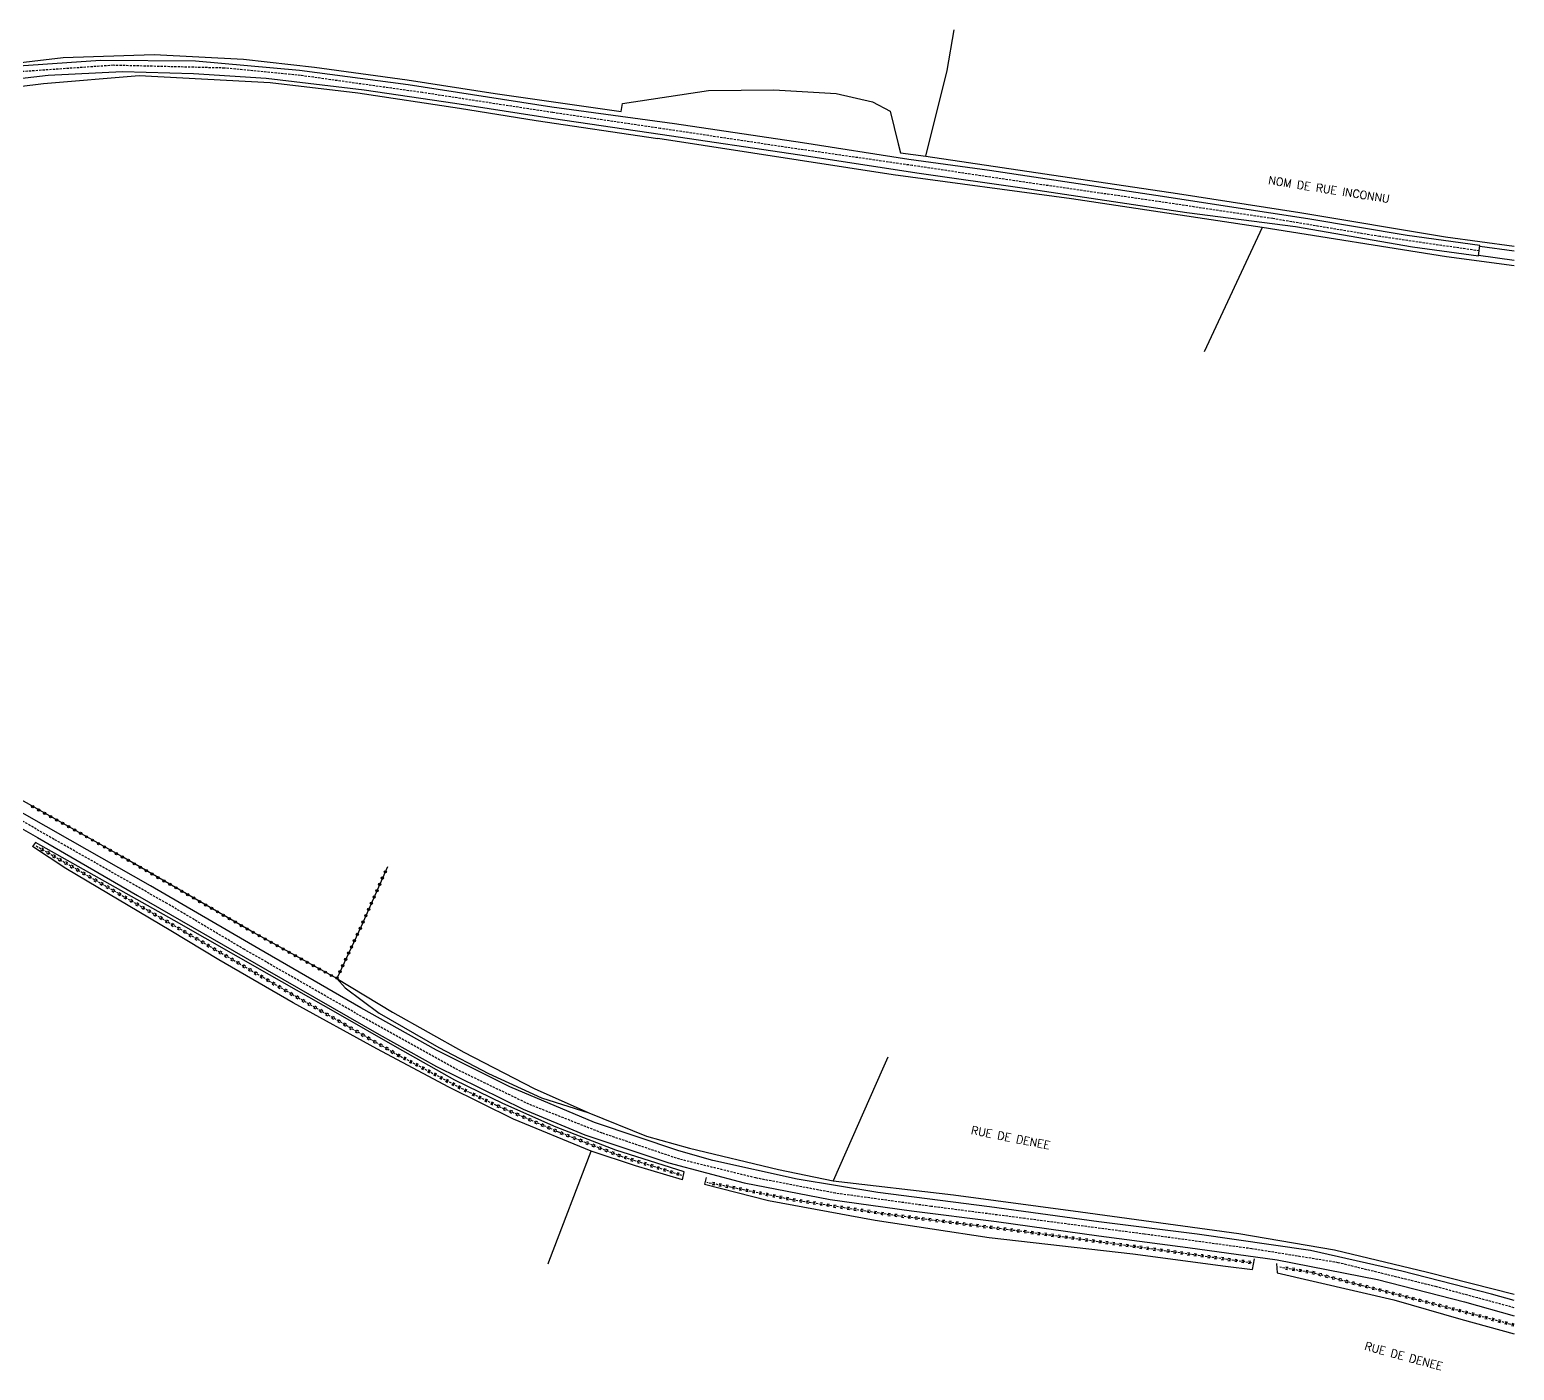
# Model space of a CAD drawing. Header units: millimetres. Extents: x 175000 to 176000, y 112000 to 113000.
# Drawn here: x 175675.4 to 176000, y 112485.1 to 112778.2 of the extents above; entities that cross this region are included whole.
import ezdxf
from ezdxf.enums import TextEntityAlignment as Align

# ---------------------------------------------------------------- set-up
doc = ezdxf.new("R2010")
doc.units = ezdxf.units.MM
doc.linetypes.add('DASHED', pattern=[0.75, 0.5, -0.25])
doc.layers.get('0').update_dxf_attribs({"linetype": 'CONTINUOUS'})
for name, color, linetype in [('W0001', 6, 'DASHED'), ('W0008', 7, 'CONTINUOUS'), ('W0071', 7, 'CONTINUOUS'), ('W0211', 2, 'CONTINUOUS'), ('W0220', 5, 'DASHED'), ('W0323', 7, 'CONTINUOUS'), ('W0330', 7, 'CONTINUOUS'), ('W0989', 7, 'CONTINUOUS')]:
    doc.layers.add(name, color=color, linetype=linetype)
doc.styles.get("Standard").update_dxf_attribs({"font": 'romans.shx', "width": 0.85})

# ---------------------------------------------------------------- blocks, each defined once
blk = doc.blocks.new('t220o')
at = {"color": 0, "linetype": 'Continuous'}
for p, q in [((-0.25, 0.25), (0.25, 0.25)), ((-0.25, -0.25), (0.25, -0.25))]:
    blk.add_line(p, q, dxfattribs=at)
blk = doc.blocks.new('t323o')
at = {"color": 0, "linetype": 'Continuous'}
for radius in [0.25, 0.15]:
    blk.add_circle((0, 0), radius, dxfattribs=at)

msp = doc.modelspace()

# ---------------------------------------------------------------- linework, layer by layer
at = {"layer": 'W0001'}
for points in [[(175992.34, 112729.81), (175970.6, 112732.96), (175947.21, 112736.87), (175919.7, 112740.97), (175892.27, 112744.93), (175868.37, 112748.49), (175841.71, 112752.33), (175813.3, 112756.61), (175789.72, 112760.07), (175761.29, 112764.43), (175734.66, 112768.17), (175718.04, 112769.79), (175693.7, 112770.39), (175671.5, 112768.85)], [(176000, 112498.74), (175983.06, 112503.32), (175961.51, 112508.6), (175942.63, 112511.64), (175919.19, 112514.84), (175893, 112518.27), (175872.48, 112520.91), (175851.62, 112523.78), (175834.21, 112527.12), (175817.55, 112531.21), (175800.57, 112536.94), (175784.58, 112543.24), (175768.35, 112551.08), (175748.65, 112562.04), (175722.39, 112577.07), (175705.5, 112587.1), (175680.78, 112601.15), (175656.13, 112615.33)]]:
    msp.add_lwpolyline(points, dxfattribs=at)
at = {"layer": 'W0008'}
for points in [[(175789.61, 112761.22), (175758.18, 112766.11), (175734.44, 112769.24), (175711.67, 112771.3), (175690.89, 112771.48), (175670.97, 112770.04), (175652.26, 112767.66), (175634.97, 112764.15), (175615.56, 112759.85), (175594.43, 112754.66), (175577.4, 112750.74), (175557.33, 112746.06), (175534.62, 112740.58), (175511.52, 112735.18), (175490.57, 112730.3), (175464.6, 112724.41), (175439.2, 112718.21), (175412.98, 112711.77)], [(175668.12, 112766.94), (175679.48, 112768.23), (175695.71, 112769.05), (175711.27, 112768.63), (175727.11, 112767.55), (175748.59, 112765.03), (175768.38, 112762.1), (175789.99, 112758.73)], [(175992.49, 112730.99), (175976.62, 112733.21), (175954.91, 112736.79), (175938.72, 112739.32), (175923.12, 112741.72), (175906.14, 112744.28), (175885.28, 112747.38), (175867.65, 112749.82), (175844.36, 112753.45), (175816.42, 112757.59), (175789.61, 112761.22)], [(175789.99, 112758.73), (175813.25, 112755.37), (175843.82, 112750.81), (175869.89, 112746.84), (175892.93, 112743.54), (175928.44, 112738.21), (175952.18, 112735.14), (175977.74, 112730.71), (175992.23, 112728.76)], [(175992.21, 112728.76), (175992.49, 112731)], [(175533.63, 112671), (175534.89, 112670.68), (175553.14, 112665.49), (175570.09, 112659.75), (175594.29, 112648.86), (175609.84, 112640.29), (175634.1, 112626.22), (175656.64, 112613.2), (175677.13, 112601.53), (175699.03, 112588.91), (175727.37, 112572.55), (175751.82, 112558.5), (175764.41, 112551.52), (175783.29, 112542.19), (175796.78, 112536.56), (175815.16, 112530.42)], [(175817.37, 112533.02), (175798.92, 112539.23), (175780.39, 112547.02), (175764.36, 112555.03), (175747.86, 112564.31), (175725.53, 112577.25), (175701.82, 112590.98), (175684.28, 112600.97), (175669.02, 112609.65), (175652.12, 112619.43), (175632.07, 112630.98), (175614.58, 112641.21), (175595.03, 112651.81), (175579.69, 112659.18), (175566.14, 112664.57), (175550.63, 112669.59), (175545.94, 112671)], [(176000, 112500.35), (175995.06, 112501.73), (175975.44, 112506.74), (175955.43, 112511.29), (175930.65, 112514.8), (175909.2, 112517.5), (175885.27, 112520.78), (175860.85, 112523.96), (175843.24, 112526.83), (175824.76, 112530.91), (175817.37, 112533.02)], [(175815.16, 112530.42), (175831.65, 112526.04), (175850.42, 112522.4), (175868.2, 112519.92), (175886.83, 112517.57), (175909.16, 112514.49), (175928.62, 112511.94), (175948.2, 112509.22), (175970.15, 112504.91), (175989.14, 112500.07), (176000, 112497)]]:
    msp.add_lwpolyline(points, dxfattribs=at)
at = {"layer": 'W0071'}
for points in [[(176000, 112729.74), (175992.47, 112730.81)], [(175992.23, 112728.91), (176000, 112727.81)]]:
    msp.add_lwpolyline(points, dxfattribs=at)
at = {"layer": 'W0211'}
for points in [[(175676.71, 112600.48), (175676.03, 112599.57)], [(175818.55, 112528.45), (175803.61, 112533.18), (175790.52, 112538.25), (175778.91, 112543.43), (175768.4, 112548.52), (175755.87, 112555.54), (175742.34, 112563.27), (175727.87, 112571.57), (175707.05, 112583.41), (175676.71, 112600.48)], [(175742.55, 112570.73), (175744.39, 112568.69), (175751.86, 112563.16), (175764.88, 112555.65), (175775.75, 112549.93), (175787.31, 112544.66), (175797.65, 112541.37)], [(175822.97, 112525.74), (175836.94, 112522.18), (175860.3, 112517.88), (175885.19, 112514.14), (175916.62, 112510.55), (175936.88, 112507.86), (175942.81, 112507.1)], [(175948.17, 112506.35), (175973.71, 112500.49), (175988.32, 112496.22), (176000, 112493.04)]]:
    msp.add_lwpolyline(points, dxfattribs=at)
at = {"layer": 'W0220'}
for points in [[(175676.84, 112599.73), (175704.34, 112583.86), (175731.51, 112568.05), (175755.86, 112554.07), (175771.2, 112546)], [(175818.04, 112527.68), (175804.85, 112531.8), (175791.02, 112537.17), (175777.47, 112542.96), (175771.2, 112546)], [(175942.57, 112508.56), (175925.45, 112510.95), (175894.62, 112515.14), (175863.42, 112519.07), (175842.07, 112522.36), (175828.93, 112525.06), (175823.47, 112526.13)], [(176000, 112494.93), (175986.01, 112498.63), (175966.25, 112503.72), (175955.76, 112506.44), (175948.78, 112507.59)]]:
    msp.add_lwpolyline(points, dxfattribs=at)
at = {"layer": 'W0323'}
msp.add_lwpolyline([(175753.64, 112595.14), (175747.8, 112581.94), (175742.55, 112570.73), (175723.87, 112581.05), (175696.05, 112597.11), (175660.8, 112616.91), (175655.14, 112620.05)], dxfattribs=at)
at = {"layer": 'W0330'}
for points in [[(175871.37, 112750.56), (175876.01, 112769.28), (175877.58, 112778.18)], [(175437.66, 112719.4), (175459.99, 112725.61), (175481.79, 112730.96), (175503.65, 112736.68), (175527.03, 112743.61), (175532.16, 112743.97), (175542.96, 112745.39), (175558.56, 112748.97), (175587.99, 112755.83), (175612.33, 112761.08), (175625.78, 112763.96), (175637.28, 112766.05), (175645.11, 112767.45), (175661.08, 112769.53), (175682.73, 112772.11), (175702.64, 112772.78), (175722.2, 112771.71), (175737.67, 112770.02), (175757.96, 112767.21), (175777.17, 112764.25), (175804.78, 112760.32), (175805.06, 112762.03)], [(175673.16, 112765.76), (175678.46, 112766.45), (175699.39, 112768.19), (175728, 112766.62), (175747.19, 112764.38), (175769.39, 112761.01), (175786.18, 112758.3), (175812.79, 112754.4)], [(175805.06, 112762.03), (175823.86, 112764.85), (175838.15, 112765.01), (175851.73, 112764.22), (175859.71, 112762.42), (175863.59, 112760.35), (175865.33, 112753.24), (175865.83, 112751.24), (175871.37, 112750.56), (175897.4, 112746.64), (175926.36, 112742.4), (175953.12, 112738.18), (175984.97, 112732.92), (176000, 112730.87)], [(176000, 112726.57), (175985.23, 112728.53), (175944.93, 112734.9), (175903.23, 112741.21), (175864.21, 112746.42), (175812.79, 112754.4)], [(175944.93, 112734.9), (175932.24, 112707.74)], [(175818.13, 112526.68), (175807.86, 112529.76), (175798.19, 112532.99), (175781.21, 112539.98), (175767.09, 112547), (175751.36, 112555.38), (175733.07, 112565.41), (175716.77, 112574.81), (175706.29, 112581.15), (175683.34, 112594.76), (175676.03, 112599.57)], [(175742.55, 112570.73), (175754.77, 112563.34), (175770.36, 112554.64), (175785.76, 112546.67), (175797.65, 112541.37), (175810.32, 112536.26), (175819.67, 112533.61)], [(175863.03, 112553.5), (175861.88, 112550.9), (175851.08, 112526.53)], [(175788.77, 112508.33), (175788.95, 112508.79), (175798.19, 112532.99)], [(175819.67, 112533.61), (175839.12, 112528.98), (175851.08, 112526.53), (175877.42, 112523.46), (175905.17, 112519.69), (175939.82, 112514.98), (175960.73, 112511.42), (175981.03, 112506.54)], [(175818.13, 112526.68), (175818.55, 112528.45)], [(175823.3, 112527.21), (175822.97, 112525.74)], [(175942.81, 112507.1), (175943.25, 112509.46)], [(175948.05, 112508.41), (175948.17, 112506.35)], [(175981.03, 112506.54), (176000, 112501.75)]]:
    msp.add_lwpolyline(points, dxfattribs=at)

# ---------------------------------------------------------------- block references
at = {"layer": 'W0220'}
for p, rotation in [((175678.14, 112598.98), 330.0140316704171), ((175679.44, 112598.23), 330.0140316704171), ((175680.74, 112597.48), 330.0140316704171), ((175682.03, 112596.73), 330.0140316704171), ((175683.33, 112595.98), 330.0140316704171), ((175684.63, 112595.23), 330.0140316704171), ((175685.93, 112594.48), 330.0140316704171), ((175687.23, 112593.73), 330.0140316704171), ((175688.53, 112592.98), 330.0140316704171), ((175689.83, 112592.23), 330.0140316704171), ((175691.13, 112591.48), 330.0140316704171), ((175692.43, 112590.73), 330.0140316704171), ((175693.73, 112589.98), 330.0140316704171), ((175695.03, 112589.23), 330.0140316704171), ((175696.33, 112588.48), 330.0140316704171), ((175697.63, 112587.73), 330.0140316704171), ((175698.92, 112586.98), 330.0140316704171), ((175700.22, 112586.23), 330.0140316704171), ((175701.52, 112585.49), 330.0140316704171), ((175702.82, 112584.74), 330.0140316704171), ((175704.12, 112583.99), 330.0140316704171), ((175705.42, 112583.23), 329.8011587778187), ((175706.71, 112582.48), 329.8011587778187), ((175708.01, 112581.72), 329.8011587778187), ((175709.31, 112580.97), 329.8011587778187), ((175710.6, 112580.21), 329.8011587778187), ((175711.9, 112579.46), 329.8011587778187), ((175713.2, 112578.7), 329.8011587778187), ((175714.49, 112577.95), 329.8011587778187), ((175715.79, 112577.2), 329.8011587778187), ((175717.09, 112576.44), 329.8011587778187), ((175718.38, 112575.69), 329.8011587778187), ((175719.68, 112574.93), 329.8011587778187), ((175720.98, 112574.18), 329.8011587778187), ((175722.27, 112573.42), 329.8011587778187), ((175723.57, 112572.67), 329.8011587778187), ((175724.86, 112571.91), 329.8011587778187), ((175726.16, 112571.16), 329.8011587778187), ((175727.46, 112570.41), 329.8011587778187), ((175728.75, 112569.65), 329.8011587778187), ((175730.05, 112568.9), 329.8011587778187), ((175731.35, 112568.14), 329.8011587778187), ((175732.65, 112567.39), 330.1475698317425), ((175733.95, 112566.65), 330.1475698317425), ((175735.25, 112565.9), 330.1475698317425), ((175736.55, 112565.15), 330.1475698317425), ((175737.85, 112564.41), 330.1475698317425), ((175739.15, 112563.66), 330.1475698317425), ((175740.45, 112562.91), 330.1475698317425), ((175741.75, 112562.17), 330.1475698317425), ((175743.06, 112561.42), 330.1475698317425), ((175744.36, 112560.67), 330.1475698317425), ((175745.66, 112559.93), 330.1475698317425), ((175746.96, 112559.18), 330.1475698317425), ((175748.26, 112558.43), 330.1475698317425), ((175749.56, 112557.69), 330.1475698317425), ((175750.86, 112556.94), 330.1475698317425), ((175752.16, 112556.19), 330.1475698317425), ((175753.46, 112555.45), 330.1475698317425), ((175754.76, 112554.7), 330.1475698317425), ((175756.07, 112553.96), 332.2473120834924), ((175757.4, 112553.26), 332.2473120834924), ((175758.72, 112552.57), 332.2473120834924), ((175760.05, 112551.87), 332.2473120834924), ((175761.38, 112551.17), 332.2473120834924), ((175762.71, 112550.47), 332.2473120834924), ((175764.03, 112549.77), 332.2473120834924), ((175765.36, 112549.07), 332.2473120834924), ((175766.69, 112548.37), 332.2473120834924), ((175768.02, 112547.68), 332.2473120834924), ((175769.34, 112546.98), 332.2473120834924), ((175770.67, 112546.28), 332.2473120834924), ((175772.54, 112545.35), 154.1222152864893), ((175773.89, 112544.69), 154.1222152864893), ((175775.24, 112544.04), 154.1222152864893), ((175776.59, 112543.38), 154.1222152864893), ((175777.95, 112542.75), 156.8544894735395), ((175779.33, 112542.16), 156.8544894735395), ((175780.71, 112541.57), 156.8544894735395), ((175782.09, 112540.98), 156.8544894735395), ((175783.47, 112540.39), 156.8544894735395), ((175784.85, 112539.8), 156.8544894735395), ((175786.23, 112539.21), 156.8544894735395), ((175787.61, 112538.63), 156.8544894735395), ((175788.99, 112538.04), 156.8544894735395), ((175790.37, 112537.45), 156.8544894735395), ((175791.76, 112536.88), 158.8077078633936), ((175793.15, 112536.34), 158.8077078633936), ((175794.55, 112535.8), 158.8077078633936), ((175795.95, 112535.25), 158.8077078633936), ((175797.35, 112534.71), 158.8077078633936), ((175798.75, 112534.17), 158.8077078633936), ((175800.15, 112533.63), 158.8077078633936), ((175801.55, 112533.09), 158.8077078633936), ((175802.94, 112532.54), 158.8077078633936), ((175804.34, 112532), 158.8077078633936), ((175805.76, 112531.52), 162.6294089585294), ((175807.19, 112531.07), 162.6294089585294), ((175808.63, 112530.62), 162.6294089585294), ((175810.06, 112530.18), 162.6294089585294), ((175811.49, 112529.73), 162.6294089585294), ((175812.92, 112529.28), 162.6294089585294), ((175814.35, 112528.83), 162.6294089585294), ((175815.78, 112528.38), 162.6294089585294), ((175817.22, 112527.94), 162.6294089585294), ((175824.94, 112525.84), 168.9565951671392), ((175826.41, 112525.55), 168.9565951671392), ((175827.89, 112525.27), 168.9565951671392), ((175829.36, 112524.97), 168.3917245415387), ((175830.83, 112524.67), 168.3917245415387), ((175832.3, 112524.37), 168.3917245415387), ((175833.77, 112524.07), 168.3917245415387), ((175835.24, 112523.77), 168.3917245415387), ((175836.7, 112523.47), 168.3917245415387), ((175838.17, 112523.16), 168.3917245415387), ((175839.64, 112522.86), 168.3917245415387), ((175841.11, 112522.56), 168.3917245415387), ((175842.59, 112522.28), 171.2243989344151), ((175844.07, 112522.05), 171.2243989344151), ((175845.55, 112521.83), 171.2243989344151), ((175847.03, 112521.6), 171.2243989344151), ((175848.52, 112521.37), 171.2243989344151), ((175850, 112521.14), 171.2243989344151), ((175851.48, 112520.91), 171.2243989344151), ((175852.96, 112520.68), 171.2243989344151), ((175854.45, 112520.45), 171.2243989344151), ((175855.93, 112520.22), 171.2243989344151), ((175857.41, 112520), 171.2243989344151), ((175858.89, 112519.77), 171.2243989344151), ((175860.38, 112519.54), 171.2243989344151), ((175861.86, 112519.31), 171.2243989344151), ((175863.34, 112519.08), 171.2243989344151), ((175864.83, 112518.89), 172.8313647737571), ((175866.32, 112518.7), 172.8313647737571), ((175867.81, 112518.52), 172.8313647737571), ((175869.29, 112518.33), 172.8313647737571), ((175870.78, 112518.14), 172.8313647737571), ((175872.27, 112517.95), 172.8313647737571), ((175873.76, 112517.77), 172.8313647737571), ((175875.25, 112517.58), 172.8313647737571), ((175876.73, 112517.39), 172.8313647737571), ((175878.22, 112517.21), 172.8313647737571), ((175879.71, 112517.02), 172.8313647737571), ((175881.2, 112516.83), 172.8313647737571), ((175882.69, 112516.64), 172.8313647737571), ((175884.18, 112516.46), 172.8313647737571), ((175885.66, 112516.27), 172.8313647737571), ((175887.15, 112516.08), 172.8313647737571), ((175888.64, 112515.9), 172.8313647737571), ((175890.13, 112515.71), 172.8313647737571), ((175891.62, 112515.52), 172.8313647737571), ((175893.11, 112515.33), 172.8313647737571), ((175894.59, 112515.15), 172.8313647737571), ((175896.08, 112514.94), 172.2524141302537), ((175897.57, 112514.74), 172.2524141302537), ((175899.05, 112514.54), 172.2524141302537), ((175900.54, 112514.34), 172.2524141302537), ((175902.03, 112514.14), 172.2524141302537), ((175903.51, 112513.93), 172.2524141302537), ((175905, 112513.73), 172.2524141302537), ((175906.48, 112513.53), 172.2524141302537), ((175907.97, 112513.33), 172.2524141302537), ((175909.46, 112513.12), 172.2524141302537), ((175910.94, 112512.92), 172.2524141302537), ((175912.43, 112512.72), 172.2524141302537), ((175913.92, 112512.52), 172.2524141302537), ((175915.4, 112512.32), 172.2524141302537), ((175916.89, 112512.11), 172.2524141302537), ((175918.38, 112511.91), 172.2524141302537), ((175919.86, 112511.71), 172.2524141302537), ((175921.35, 112511.51), 172.2524141302537), ((175922.83, 112511.3), 172.2524141302537), ((175924.32, 112511.1), 172.2524141302537), ((175925.81, 112510.9), 172.0625594687648), ((175927.29, 112510.69), 172.0625594687648), ((175928.78, 112510.49), 172.0625594687648), ((175930.26, 112510.28), 172.0625594687648), ((175931.75, 112510.07), 172.0625594687648), ((175933.23, 112509.86), 172.0625594687648), ((175934.72, 112509.66), 172.0625594687648), ((175936.21, 112509.45), 172.0625594687648), ((175937.69, 112509.24), 172.0625594687648), ((175939.18, 112509.04), 172.0625594687648), ((175940.66, 112508.83), 172.0625594687648), ((175942.15, 112508.62), 172.0625594687648), ((175950.26, 112507.34), 170.690846208622), ((175951.74, 112507.1), 170.690846208622), ((175953.22, 112506.86), 170.690846208622), ((175954.7, 112506.62), 170.690846208622), ((175956.17, 112506.34), 165.4663029906536), ((175957.62, 112505.96), 165.4663029906536), ((175959.08, 112505.58), 165.4663029906536), ((175960.53, 112505.21), 165.4663029906536), ((175961.98, 112504.83), 165.4663029906536), ((175963.43, 112504.45), 165.4663029906536), ((175964.88, 112504.08), 165.4663029906536), ((175966.34, 112503.7), 165.5374240860306), ((175967.79, 112503.33), 165.5374240860306), ((175969.24, 112502.95), 165.5374240860306), ((175970.69, 112502.58), 165.5374240860306), ((175972.15, 112502.2), 165.5374240860306), ((175973.6, 112501.83), 165.5374240860306), ((175975.05, 112501.45), 165.5374240860306), ((175976.5, 112501.08), 165.5374240860306), ((175977.96, 112500.7), 165.5374240860306), ((175979.41, 112500.33), 165.5374240860306), ((175980.86, 112499.95), 165.5374240860306), ((175982.31, 112499.58), 165.5374240860306), ((175983.77, 112499.21), 165.5374240860306), ((175985.22, 112498.83), 165.5374240860306), ((175986.67, 112498.45), 165.1839560619303), ((175988.12, 112498.07), 165.1839560619303), ((175989.57, 112497.68), 165.1839560619303), ((175991.02, 112497.3), 165.1839560619303), ((175992.47, 112496.92), 165.1839560619303), ((175993.92, 112496.53), 165.1839560619303), ((175995.37, 112496.15), 165.1839560619303), ((175996.82, 112495.77), 165.1839560619303), ((175998.27, 112495.38), 165.1839560619303), ((175999.72, 112495), 165.1839560619303)]:
    msp.add_blockref('t220o', p, dxfattribs=dict(at, rotation=rotation))
at = {"layer": 'W0323'}
for p, rotation in [((175676.08, 112608.32), 150.6752081581699), ((175677.39, 112607.59), 150.6752081581699), ((175678.7, 112606.85), 150.6752081581699), ((175680.01, 112606.12), 150.6752081581699), ((175681.31, 112605.38), 150.6752081581699), ((175682.62, 112604.65), 150.6752081581699), ((175683.93, 112603.92), 150.6752081581699), ((175685.24, 112603.18), 150.6752081581699), ((175686.55, 112602.45), 150.6752081581699), ((175687.85, 112601.71), 150.6752081581699), ((175689.16, 112600.98), 150.6752081581699), ((175690.47, 112600.24), 150.6752081581699), ((175691.78, 112599.51), 150.6752081581699), ((175693.08, 112598.77), 150.6752081581699), ((175694.39, 112598.04), 150.6752081581699), ((175695.7, 112597.3), 150.6752081581699), ((175697, 112596.56), 150.0004744373273), ((175698.3, 112595.81), 150.0004744373273), ((175699.6, 112595.06), 150.0004744373273), ((175700.9, 112594.31), 150.0004744373273), ((175702.2, 112593.56), 150.0004744373273), ((175753.16, 112594.06), 246.1463219507368), ((175703.5, 112592.81), 150.0004744373273), ((175704.8, 112592.06), 150.0004744373273), ((175706.09, 112591.31), 150.0004744373273), ((175707.39, 112590.56), 150.0004744373273), ((175708.69, 112589.81), 150.0004744373273), ((175751.34, 112589.95), 246.1463219507368), ((175751.95, 112591.32), 246.1463219507368), ((175752.56, 112592.69), 246.1463219507368), ((175709.99, 112589.06), 150.0004744373273), ((175711.29, 112588.31), 150.0004744373273), ((175712.59, 112587.56), 150.0004744373273), ((175713.89, 112586.81), 150.0004744373273), ((175750.13, 112587.2), 246.1463219507368), ((175750.74, 112588.57), 246.1463219507368), ((175715.19, 112586.06), 150.0004744373273), ((175716.49, 112585.31), 150.0004744373273), ((175717.79, 112584.56), 150.0004744373273), ((175719.08, 112583.81), 150.0004744373273), ((175748.92, 112584.46), 246.1463219507368), ((175749.52, 112585.83), 246.1463219507368), ((175720.38, 112583.06), 150.0004744373273), ((175721.68, 112582.31), 150.0004744373273), ((175722.98, 112581.56), 150.0004744373273), ((175724.29, 112580.82), 151.0968840818778), ((175725.6, 112580.09), 151.0968840818778), ((175747.06, 112580.36), 244.9008839045624), ((175747.7, 112581.72), 244.9008839045624), ((175748.31, 112583.09), 246.1463219507368), ((175726.91, 112579.37), 151.0968840818778), ((175728.22, 112578.64), 151.0968840818778), ((175729.54, 112577.92), 151.0968840818778), ((175730.85, 112577.19), 151.0968840818778), ((175745.79, 112577.64), 244.9008839045624), ((175746.43, 112579), 244.9008839045624), ((175732.16, 112576.47), 151.0968840818778), ((175733.48, 112575.74), 151.0968840818778), ((175734.79, 112575.02), 151.0968840818778), ((175736.1, 112574.29), 151.0968840818778), ((175737.42, 112573.57), 151.0968840818778), ((175743.88, 112573.57), 244.9008839045624), ((175744.52, 112574.92), 244.9008839045624), ((175745.16, 112576.28), 244.9008839045624), ((175738.73, 112572.84), 151.0968840818778), ((175740.04, 112572.12), 151.0968840818778), ((175741.36, 112571.39), 151.0968840818778), ((175742.61, 112570.85), 244.9008839045624), ((175743.25, 112572.21), 244.9008839045624)]:
    msp.add_blockref('t323o', p, dxfattribs=dict(at, rotation=rotation))

# ---------------------------------------------------------------- texts
at = {"layer": 'W0989'}
for s, rotation, p in [('NOM DE RUE INCONNU', 351.0634, (175959.52, 112743.24)), ('RUE DE DENEE', 348.7305, (175889.9, 112535.93)), ('RUE DE DENEE', 344.862, (175975.85, 112488.17))]:
    msp.add_text(s, height=1.75, rotation=rotation, dxfattribs=at).set_placement(p, align=Align.MIDDLE_CENTER)

doc.saveas('drawing.dxf')
